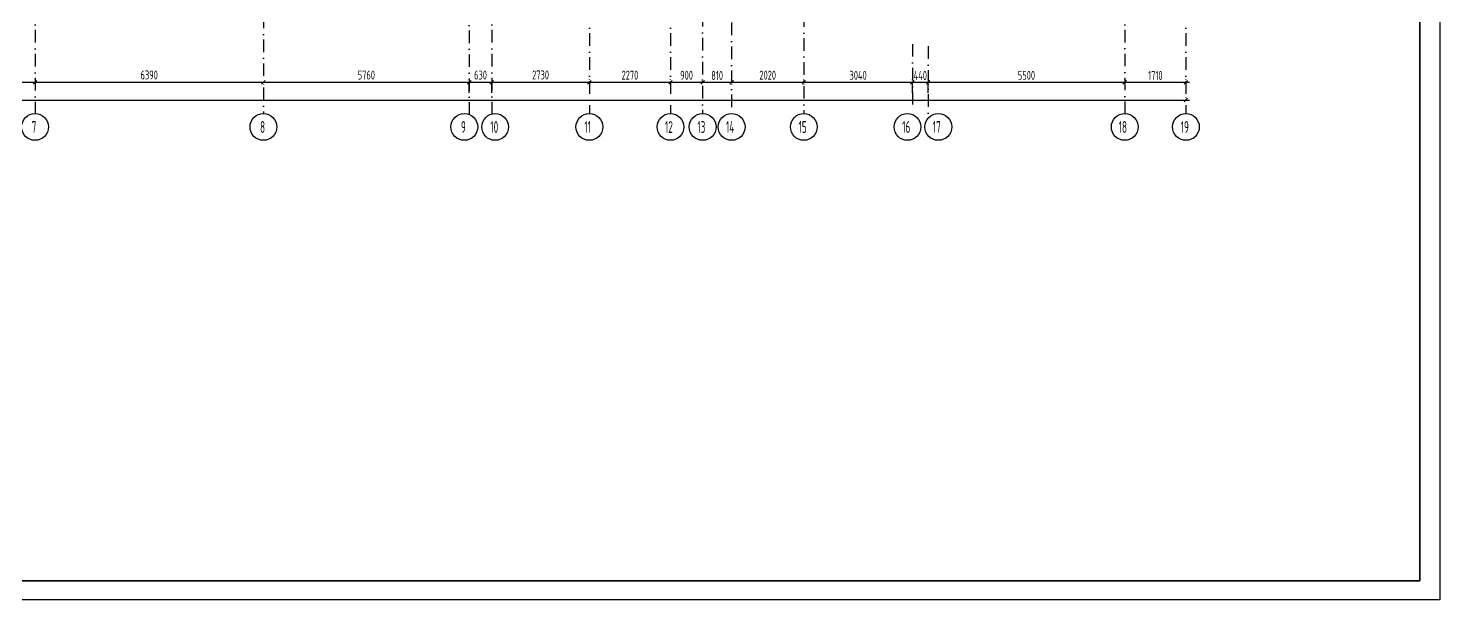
# Model space of a CAD drawing. Extents: x -1560602 to 321118, y -2308202 to -430103.
# Drawn here: x -1515934 to -1476440, y -2226596 to -2210618 of the extents above; entities that cross this region are included whole.
import ezdxf

# ---------------------------------------------------------------- set-up
doc = ezdxf.new("R2010")
doc.units = 0
doc.header["$MEASUREMENT"] = 0
doc.header["$PDSIZE"] = -5
doc.linetypes.add('Dot & Dashed', pattern=[670.277762, 352.777767, -176.388884, 0, -141.111112])
doc.linetypes.add('Штрихпунктирная', pattern=[0.670278, 0.352778, -0.176389, 0, -0.141111])
doc.layers.get('0').update_dxf_attribs({"color": 255, "linetype": 'CONTINUOUS'})
doc.layers.get('Defpoints').update_dxf_attribs({"linetype": 'CONTINUOUS'})
doc.layers.add('Оси', color=253, linetype='Dot & Dashed')
doc.layers.add('РАЗМЕРЫ', color=255, linetype='CONTINUOUS')
doc.styles.add('GOST 2.304', font='CS_Gost2304.shx', dxfattribs={"width": 0.7})
doc.styles.get("Standard").update_dxf_attribs({"font": 'spds.shx', "width": 0.7, "height": 250})
doc.styles.add('СГЕНЕРИР_СТИЛЬ_1', font='')
doc.styles.get('СГЕНЕРИР_СТИЛЬ_1').set_extended_font_data('GOST_type_A')
doc.dimstyles.new('SPDS', dxfattribs={"dimscale": 100, "dimtxt": 2.5, "dimasz": 1, "dimexe": 0.75, "dimexo": 0.625, "dimtad": 1, "dimdec": 0, "dimtxsty": 'GOST 2.304', "dimblk": 'OBLIQUE', "dimcen": 2.5, "dimdle": 1, "dimadec": 0, "dimazin": 2, "dimtfac": 0.75, "dimtdec": 0, "dimtmove": 0, "dimatfit": 0, "dimfxl": 1, "dimtolj": 1, "dimarcsym": 1})

# ---------------------------------------------------------------- blocks, each defined once
blk = doc.blocks.new('ARROWHEAD_6')
at = {"color": 0, "linetype": 'Continuous', "lineweight": 0}
for p, q in [((0, 0), (-1, 0)), ((-0.5, -0.5), (0.5, 0.5))]:
    blk.add_line(p, q, dxfattribs=at)
blk = doc.blocks.new('_Oblique')
at = {"color": 0, "linetype": 'ByBlock', "lineweight": -2}
blk.add_line((-0.5, -0.5), (0.5, 0.5), dxfattribs=at)
blk = doc.blocks.new('*D285')
at = {"layer": 'Defpoints', "color": 0, "transparency": 16777216}
for p in [(-1522134, -2212127), (-1515744, -2212127), (-1515744, -2212127)]:
    blk.add_point(p, dxfattribs=at)
at = {"layer": 'РАЗМЕРЫ', "color": 0, "lineweight": -2, "transparency": 16777216}
for p, q in [((-1522234, -2212127), (-1515644, -2212127)), ((-1522134, -2212189), (-1522134, -2212202)), ((-1515744, -2212064), (-1515744, -2212052))]:
    blk.add_line(p, q, dxfattribs=at)
at = {"layer": 'РАЗМЕРЫ', "color": 0, "lineweight": -2, "transparency": 16777216, "xscale": 100, "yscale": 100, "zscale": 100, "rotation": 180}
blk.add_blockref('_Oblique', (-1522134, -2212127), dxfattribs=at)
at = {"layer": 'РАЗМЕРЫ', "color": 0, "lineweight": -2, "transparency": 16777216, "xscale": 100, "yscale": 100, "zscale": 100}
blk.add_blockref('_Oblique', (-1515744, -2212127), dxfattribs=at)
at = {"layer": 'РАЗМЕРЫ', "color": 0, "transparency": 16777216, "insert": (-1518939, -2211925), "char_height": 250, "attachment_point": 5}
blk.add_mtext('\\A1;6390', dxfattribs=at)
blk = doc.blocks.new('*D286')
at = {"layer": 'Defpoints', "color": 0, "transparency": 16777216}
for p in [(-1515744, -2212127), (-1509354, -2212127), (-1509354, -2212127)]:
    blk.add_point(p, dxfattribs=at)
at = {"layer": 'РАЗМЕРЫ', "color": 0, "lineweight": -2, "transparency": 16777216}
for p, q in [((-1515844, -2212127), (-1509254, -2212127)), ((-1515744, -2212064), (-1515744, -2212052)), ((-1509354, -2212189), (-1509354, -2212202))]:
    blk.add_line(p, q, dxfattribs=at)
at = {"layer": 'РАЗМЕРЫ', "color": 0, "lineweight": -2, "transparency": 16777216, "xscale": 100, "yscale": 100, "zscale": 100, "rotation": 180}
blk.add_blockref('_Oblique', (-1515744, -2212127), dxfattribs=at)
at = {"layer": 'РАЗМЕРЫ', "color": 0, "lineweight": -2, "transparency": 16777216, "xscale": 100, "yscale": 100, "zscale": 100}
blk.add_blockref('_Oblique', (-1509354, -2212127), dxfattribs=at)
at = {"layer": 'РАЗМЕРЫ', "color": 0, "transparency": 16777216, "insert": (-1512549, -2211925), "char_height": 250, "attachment_point": 5}
blk.add_mtext('\\A1;6390', dxfattribs=at)
blk = doc.blocks.new('*D287')
at = {"layer": 'Defpoints', "color": 0, "transparency": 16777216}
for p in [(-1509354, -2212127), (-1503594, -2212127), (-1503594, -2212127)]:
    blk.add_point(p, dxfattribs=at)
at = {"layer": 'РАЗМЕРЫ', "color": 0, "lineweight": -2, "transparency": 16777216}
for p, q in [((-1509454, -2212127), (-1503494, -2212127)), ((-1509354, -2212189), (-1509354, -2212202)), ((-1503594, -2212189), (-1503594, -2212202))]:
    blk.add_line(p, q, dxfattribs=at)
at = {"layer": 'РАЗМЕРЫ', "color": 0, "lineweight": -2, "transparency": 16777216, "xscale": 100, "yscale": 100, "zscale": 100, "rotation": 180}
blk.add_blockref('_Oblique', (-1509354, -2212127), dxfattribs=at)
at = {"layer": 'РАЗМЕРЫ', "color": 0, "lineweight": -2, "transparency": 16777216, "xscale": 100, "yscale": 100, "zscale": 100}
blk.add_blockref('_Oblique', (-1503594, -2212127), dxfattribs=at)
at = {"layer": 'РАЗМЕРЫ', "color": 0, "transparency": 16777216, "insert": (-1506474, -2211927), "char_height": 250, "attachment_point": 5}
blk.add_mtext('\\A1;5760', dxfattribs=at)
blk = doc.blocks.new('*D288')
at = {"layer": 'Defpoints', "color": 0, "transparency": 16777216}
for p in [(-1503594, -2212127), (-1502964, -2212123), (-1502964, -2212127)]:
    blk.add_point(p, dxfattribs=at)
at = {"layer": 'РАЗМЕРЫ', "color": 0, "lineweight": -2, "transparency": 16777216}
for p, q in [((-1503694, -2212127), (-1502864, -2212127)), ((-1503594, -2212064), (-1503594, -2212052)), ((-1502964, -2212185), (-1502964, -2212202))]:
    blk.add_line(p, q, dxfattribs=at)
at = {"layer": 'РАЗМЕРЫ', "color": 0, "lineweight": -2, "transparency": 16777216, "xscale": 100, "yscale": 100, "zscale": 100, "rotation": 180}
blk.add_blockref('_Oblique', (-1503594, -2212127), dxfattribs=at)
at = {"layer": 'РАЗМЕРЫ', "color": 0, "lineweight": -2, "transparency": 16777216, "xscale": 100, "yscale": 100, "zscale": 100}
blk.add_blockref('_Oblique', (-1502964, -2212127), dxfattribs=at)
at = {"layer": 'РАЗМЕРЫ', "color": 0, "transparency": 16777216, "insert": (-1503279, -2211927), "char_height": 250, "attachment_point": 5}
blk.add_mtext('\\A1;630', dxfattribs=at)
blk = doc.blocks.new('*D289')
at = {"layer": 'Defpoints', "color": 0, "transparency": 16777216}
for p in [(-1502964, -2212123), (-1500234, -2212127), (-1500234, -2212127)]:
    blk.add_point(p, dxfattribs=at)
at = {"layer": 'РАЗМЕРЫ', "color": 0, "lineweight": -2, "transparency": 16777216}
for p, q in [((-1503064, -2212127), (-1500134, -2212127)), ((-1502964, -2212185), (-1502964, -2212202)), ((-1500234, -2212064), (-1500234, -2212052))]:
    blk.add_line(p, q, dxfattribs=at)
at = {"layer": 'РАЗМЕРЫ', "color": 0, "lineweight": -2, "transparency": 16777216, "xscale": 100, "yscale": 100, "zscale": 100, "rotation": 180}
blk.add_blockref('_Oblique', (-1502964, -2212127), dxfattribs=at)
at = {"layer": 'РАЗМЕРЫ', "color": 0, "lineweight": -2, "transparency": 16777216, "xscale": 100, "yscale": 100, "zscale": 100}
blk.add_blockref('_Oblique', (-1500234, -2212127), dxfattribs=at)
at = {"layer": 'РАЗМЕРЫ', "color": 0, "transparency": 16777216, "insert": (-1501599, -2211924), "char_height": 250, "attachment_point": 5}
blk.add_mtext('\\A1;2730', dxfattribs=at)
blk = doc.blocks.new('*D290')
at = {"layer": 'Defpoints', "color": 0, "transparency": 16777216}
for p in [(-1500234, -2212127), (-1497964, -2212127), (-1497964, -2212127)]:
    blk.add_point(p, dxfattribs=at)
at = {"layer": 'РАЗМЕРЫ', "color": 0, "lineweight": -2, "transparency": 16777216}
for p, q in [((-1500334, -2212127), (-1497864, -2212127)), ((-1500234, -2212064), (-1500234, -2212052)), ((-1497964, -2212064), (-1497964, -2212052))]:
    blk.add_line(p, q, dxfattribs=at)
at = {"layer": 'РАЗМЕРЫ', "color": 0, "lineweight": -2, "transparency": 16777216, "xscale": 100, "yscale": 100, "zscale": 100, "rotation": 180}
blk.add_blockref('_Oblique', (-1500234, -2212127), dxfattribs=at)
at = {"layer": 'РАЗМЕРЫ', "color": 0, "lineweight": -2, "transparency": 16777216, "xscale": 100, "yscale": 100, "zscale": 100}
blk.add_blockref('_Oblique', (-1497964, -2212127), dxfattribs=at)
at = {"layer": 'РАЗМЕРЫ', "color": 0, "transparency": 16777216, "insert": (-1499099, -2211930), "char_height": 250, "attachment_point": 5}
blk.add_mtext('\\A1;2270', dxfattribs=at)
blk = doc.blocks.new('*D291')
at = {"layer": 'Defpoints', "color": 0, "transparency": 16777216}
for p in [(-1497964, -2212127), (-1497064, -2212127), (-1497064, -2212127)]:
    blk.add_point(p, dxfattribs=at)
at = {"layer": 'РАЗМЕРЫ', "color": 0, "lineweight": -2, "transparency": 16777216}
for p, q in [((-1498064, -2212127), (-1496964, -2212127)), ((-1497964, -2212064), (-1497964, -2212052)), ((-1497064, -2212064), (-1497064, -2212052))]:
    blk.add_line(p, q, dxfattribs=at)
at = {"layer": 'РАЗМЕРЫ', "color": 0, "lineweight": -2, "transparency": 16777216, "xscale": 100, "yscale": 100, "zscale": 100, "rotation": 180}
blk.add_blockref('_Oblique', (-1497964, -2212127), dxfattribs=at)
at = {"layer": 'РАЗМЕРЫ', "color": 0, "lineweight": -2, "transparency": 16777216, "xscale": 100, "yscale": 100, "zscale": 100}
blk.add_blockref('_Oblique', (-1497064, -2212127), dxfattribs=at)
at = {"layer": 'РАЗМЕРЫ', "color": 0, "transparency": 16777216, "insert": (-1497514, -2211932), "char_height": 250, "attachment_point": 5}
blk.add_mtext('\\A1;900', dxfattribs=at)
blk = doc.blocks.new('*D292')
at = {"layer": 'Defpoints', "color": 0, "transparency": 16777216}
for p in [(-1497064, -2212127), (-1496254, -2212127), (-1496254, -2212127)]:
    blk.add_point(p, dxfattribs=at)
at = {"layer": 'РАЗМЕРЫ', "color": 0, "lineweight": -2, "transparency": 16777216}
for p, q in [((-1497164, -2212127), (-1496154, -2212127)), ((-1497064, -2212064), (-1497064, -2212052)), ((-1496254, -2212189), (-1496254, -2212202))]:
    blk.add_line(p, q, dxfattribs=at)
at = {"layer": 'РАЗМЕРЫ', "color": 0, "lineweight": -2, "transparency": 16777216, "xscale": 100, "yscale": 100, "zscale": 100, "rotation": 180}
blk.add_blockref('_Oblique', (-1497064, -2212127), dxfattribs=at)
at = {"layer": 'РАЗМЕРЫ', "color": 0, "lineweight": -2, "transparency": 16777216, "xscale": 100, "yscale": 100, "zscale": 100}
blk.add_blockref('_Oblique', (-1496254, -2212127), dxfattribs=at)
at = {"layer": 'РАЗМЕРЫ', "color": 0, "transparency": 16777216, "insert": (-1496659, -2211939), "char_height": 250, "attachment_point": 5}
blk.add_mtext('\\A1;810', dxfattribs=at)
blk = doc.blocks.new('*D293')
at = {"layer": 'Defpoints', "color": 0, "transparency": 16777216}
for p in [(-1496254, -2212127), (-1494234, -2212127), (-1494234, -2212127)]:
    blk.add_point(p, dxfattribs=at)
at = {"layer": 'РАЗМЕРЫ', "color": 0, "lineweight": -2, "transparency": 16777216}
for p, q in [((-1496354, -2212127), (-1494134, -2212127)), ((-1496254, -2212064), (-1496254, -2212052)), ((-1494234, -2212064), (-1494234, -2212052))]:
    blk.add_line(p, q, dxfattribs=at)
at = {"layer": 'РАЗМЕРЫ', "color": 0, "lineweight": -2, "transparency": 16777216, "xscale": 100, "yscale": 100, "zscale": 100, "rotation": 180}
blk.add_blockref('_Oblique', (-1496254, -2212127), dxfattribs=at)
at = {"layer": 'РАЗМЕРЫ', "color": 0, "lineweight": -2, "transparency": 16777216, "xscale": 100, "yscale": 100, "zscale": 100}
blk.add_blockref('_Oblique', (-1494234, -2212127), dxfattribs=at)
at = {"layer": 'РАЗМЕРЫ', "color": 0, "transparency": 16777216, "insert": (-1495244, -2211930), "char_height": 250, "attachment_point": 5}
blk.add_mtext('\\A1;2020', dxfattribs=at)
blk = doc.blocks.new('*D294')
at = {"layer": 'Defpoints', "color": 0, "transparency": 16777216}
for p in [(-1494234, -2212127), (-1491194, -2212127), (-1491194, -2212127)]:
    blk.add_point(p, dxfattribs=at)
at = {"layer": 'РАЗМЕРЫ', "color": 0, "lineweight": -2, "transparency": 16777216}
for p, q in [((-1494334, -2212127), (-1491094, -2212127)), ((-1494234, -2212189), (-1494234, -2212202)), ((-1491194, -2212064), (-1491194, -2212052))]:
    blk.add_line(p, q, dxfattribs=at)
at = {"layer": 'РАЗМЕРЫ', "color": 0, "lineweight": -2, "transparency": 16777216, "xscale": 100, "yscale": 100, "zscale": 100, "rotation": 180}
blk.add_blockref('_Oblique', (-1494234, -2212127), dxfattribs=at)
at = {"layer": 'РАЗМЕРЫ', "color": 0, "lineweight": -2, "transparency": 16777216, "xscale": 100, "yscale": 100, "zscale": 100}
blk.add_blockref('_Oblique', (-1491194, -2212127), dxfattribs=at)
at = {"layer": 'РАЗМЕРЫ', "color": 0, "transparency": 16777216, "insert": (-1492714, -2211934), "char_height": 250, "attachment_point": 5}
blk.add_mtext('\\A1;3040', dxfattribs=at)
blk = doc.blocks.new('*D295')
at = {"layer": 'Defpoints', "color": 0, "transparency": 16777216}
for p in [(-1491194, -2212128), (-1490754, -2212127), (-1490754, -2212127)]:
    blk.add_point(p, dxfattribs=at)
at = {"layer": 'РАЗМЕРЫ', "color": 0, "lineweight": -2, "transparency": 16777216}
for p, q in [((-1491294, -2212127), (-1490654, -2212127)), ((-1491194, -2212066), (-1491194, -2212052)), ((-1490754, -2212189), (-1490754, -2212202))]:
    blk.add_line(p, q, dxfattribs=at)
at = {"layer": 'РАЗМЕРЫ', "color": 0, "lineweight": -2, "transparency": 16777216, "xscale": 100, "yscale": 100, "zscale": 100, "rotation": 180}
blk.add_blockref('_Oblique', (-1491194, -2212127), dxfattribs=at)
at = {"layer": 'РАЗМЕРЫ', "color": 0, "lineweight": -2, "transparency": 16777216, "xscale": 100, "yscale": 100, "zscale": 100}
blk.add_blockref('_Oblique', (-1490754, -2212127), dxfattribs=at)
at = {"layer": 'РАЗМЕРЫ', "color": 0, "transparency": 16777216, "insert": (-1490974, -2211939), "char_height": 250, "attachment_point": 5}
blk.add_mtext('\\A1;440', dxfattribs=at)
blk = doc.blocks.new('*D296')
at = {"layer": 'Defpoints', "color": 0, "transparency": 16777216}
for p in [(-1490754, -2212127), (-1485254, -2212107), (-1485254, -2212127)]:
    blk.add_point(p, dxfattribs=at)
at = {"layer": 'РАЗМЕРЫ', "color": 0, "lineweight": -2, "transparency": 16777216}
for p, q in [((-1490854, -2212127), (-1485154, -2212127)), ((-1490754, -2212064), (-1490754, -2212052)), ((-1485254, -2212169), (-1485254, -2212202))]:
    blk.add_line(p, q, dxfattribs=at)
at = {"layer": 'РАЗМЕРЫ', "color": 0, "lineweight": -2, "transparency": 16777216, "xscale": 100, "yscale": 100, "zscale": 100, "rotation": 180}
blk.add_blockref('_Oblique', (-1490754, -2212127), dxfattribs=at)
at = {"layer": 'РАЗМЕРЫ', "color": 0, "lineweight": -2, "transparency": 16777216, "xscale": 100, "yscale": 100, "zscale": 100}
blk.add_blockref('_Oblique', (-1485254, -2212127), dxfattribs=at)
at = {"layer": 'РАЗМЕРЫ', "color": 0, "transparency": 16777216, "insert": (-1488004, -2211934), "char_height": 250, "attachment_point": 5}
blk.add_mtext('\\A1;5500', dxfattribs=at)
blk = doc.blocks.new('*D297')
at = {"layer": 'Defpoints', "color": 0, "transparency": 16777216}
for p in [(-1485254, -2212127), (-1483544, -2212127), (-1483544, -2212127)]:
    blk.add_point(p, dxfattribs=at)
at = {"layer": 'РАЗМЕРЫ', "color": 0, "lineweight": -2, "transparency": 16777216}
for p, q in [((-1485354, -2212127), (-1483444, -2212127)), ((-1485254, -2212064), (-1485254, -2212052)), ((-1483544, -2212064), (-1483544, -2212052))]:
    blk.add_line(p, q, dxfattribs=at)
at = {"layer": 'РАЗМЕРЫ', "color": 0, "lineweight": -2, "transparency": 16777216, "xscale": 100, "yscale": 100, "zscale": 100, "rotation": 180}
blk.add_blockref('_Oblique', (-1485254, -2212127), dxfattribs=at)
at = {"layer": 'РАЗМЕРЫ', "color": 0, "lineweight": -2, "transparency": 16777216, "xscale": 100, "yscale": 100, "zscale": 100}
blk.add_blockref('_Oblique', (-1483544, -2212127), dxfattribs=at)
at = {"layer": 'РАЗМЕРЫ', "color": 0, "transparency": 16777216, "insert": (-1484399, -2211939), "char_height": 250, "attachment_point": 5}
blk.add_mtext('\\A1;1710', dxfattribs=at)
blk = doc.blocks.new('*D298')
at = {"layer": 'Defpoints', "color": 0, "transparency": 16777216}
for p in [(-1551794, -2212626), (-1483544, -2212626), (-1483544, -2212626)]:
    blk.add_point(p, dxfattribs=at)
at = {"layer": 'РАЗМЕРЫ', "color": 0, "lineweight": -2, "transparency": 16777216}
for p, q in [((-1551894, -2212626), (-1483444, -2212626)), ((-1551794, -2212564), (-1551794, -2212551)), ((-1483544, -2212564), (-1483544, -2212551))]:
    blk.add_line(p, q, dxfattribs=at)
at = {"layer": 'РАЗМЕРЫ', "color": 0, "lineweight": -2, "transparency": 16777216, "xscale": 100, "yscale": 100, "zscale": 100, "rotation": 180}
blk.add_blockref('_Oblique', (-1551794, -2212626), dxfattribs=at)
at = {"layer": 'РАЗМЕРЫ', "color": 0, "lineweight": -2, "transparency": 16777216, "xscale": 100, "yscale": 100, "zscale": 100}
blk.add_blockref('_Oblique', (-1483544, -2212626), dxfattribs=at)
at = {"layer": 'РАЗМЕРЫ', "color": 0, "transparency": 16777216, "insert": (-1517669, -2212424), "char_height": 250, "attachment_point": 5}
blk.add_mtext('\\A1;68250', dxfattribs=at)

msp = doc.modelspace()

# ---------------------------------------------------------------- linework, layer by layer
at = {"color": 0, "lineweight": 35, "ltscale": 100}
for p, q in [((-1477001.6, -2153437.3), (-1477001.6, -2226064.3)), ((-1477001.6, -2226064.3), (-1558501.6, -2226064.3))]:
    msp.add_line(p, q, dxfattribs=at)
at = {"layer": 'Defpoints', "color": 0, "linetype": 'Continuous', "ltscale": 100}
for p, q in [((-1476440.2, -2152937.3), (-1476440.2, -2226595.6)), ((-1476440.2, -2226595.6), (-1560601.6, -2226595.6))]:
    msp.add_line(p, q, dxfattribs=at)
at = {"layer": 'Оси', "color": 0, "linetype": 'Штрихпунктирная', "lineweight": -3, "ltscale": 1000}
for p, q in [((-1497063.7, -2155916.2), (-1497063.7, -2213001.2)), ((-1494233.7, -2163966.2), (-1494233.7, -2213001.2)), ((-1485253.7, -2169766.2), (-1485253.7, -2213001.2)), ((-1497963.7, -2185956.2), (-1497963.7, -2213001.2)), ((-1483543.7, -2185956.2), (-1483543.7, -2213001.2)), ((-1509353.7, -2186796.2), (-1509353.7, -2213001.2)), ((-1496253.7, -2187666.2), (-1496253.7, -2213001.2)), ((-1503593.7, -2189896.2), (-1503593.7, -2213028)), ((-1500233.7, -2202041.3), (-1500233.7, -2213001.2)), ((-1515743.7, -2202618.6), (-1515743.7, -2213001.2)), ((-1502963.7, -2202618.6), (-1502963.7, -2213013.1)), ((-1491193.7, -2211058.8), (-1491193.7, -2213028)), ((-1490753.7, -2211119.9), (-1490753.7, -2213131.2))]:
    msp.add_line(p, q, dxfattribs=at)
at = {"layer": 'Оси', "color": 0, "linetype": 'Continuous'}
for p, q in [((-1522133.6, -2212126.7), (-1515743.9, -2212126.7)), ((-1515743.6, -2212126.7), (-1509353.9, -2212126.7)), ((-1509353.6, -2212126.7), (-1503593.9, -2212126.7)), ((-1503593.7, -2212426.1), (-1503593.7, -2212126.5)), ((-1503593.7, -2212426.1), (-1503593.7, -2212126.5)), ((-1503593.6, -2212126.7), (-1502963.9, -2212126.7)), ((-1502963.7, -2212426.1), (-1502963.7, -2212126.5)), ((-1502963.7, -2212426.1), (-1502963.7, -2212126.5)), ((-1502963.6, -2212126.7), (-1500233.9, -2212126.7)), ((-1500233.6, -2212126.7), (-1497963.9, -2212126.7)), ((-1497963.6, -2212126.7), (-1497063.9, -2212126.7)), ((-1497063.6, -2212126.7), (-1496253.9, -2212126.7)), ((-1496253.6, -2212126.7), (-1494233.9, -2212126.7)), ((-1494233.6, -2212126.7), (-1491193.9, -2212126.7)), ((-1491193.7, -2212426.1), (-1491193.7, -2212126.5)), ((-1491193.7, -2212426.1), (-1491193.7, -2212126.5)), ((-1491193.6, -2212126.7), (-1490753.9, -2212126.7)), ((-1490753.7, -2212426.1), (-1490753.7, -2212126.5)), ((-1490753.7, -2212426.1), (-1490753.7, -2212126.5)), ((-1490753.6, -2212126.7), (-1485253.9, -2212126.7)), ((-1485253.6, -2212126.7), (-1483543.9, -2212126.7)), ((-1551793.6, -2212626.2), (-1483543.9, -2212626.2))]:
    msp.add_line(p, q, dxfattribs=at)
at = {"layer": 'Оси', "color": 0, "linetype": 'Continuous', "ltscale": 100}
for centre in [(-1515743.7, -2213376.2), (-1509353.7, -2213376.2), (-1503732.8, -2213376.2), (-1502869.9, -2213376.2), (-1500233.7, -2213376.2), (-1497963.7, -2213376.2), (-1497063.7, -2213376.2), (-1496253.7, -2213376.2), (-1494233.7, -2213376.2), (-1491332.8, -2213376.2), (-1490469.9, -2213376.2), (-1485253.7, -2213376.2), (-1483543.7, -2213376.2)]:
    msp.add_circle(centre, 375, dxfattribs=at)

# ---------------------------------------------------------------- block references
at = {"layer": 'Оси', "color": 0, "xscale": 0.1425, "yscale": 0.1425, "zscale": 0.1425}
for p in [(-1515743.7, -2212126.7), (-1509353.7, -2212126.7), (-1503593.7, -2212126.7), (-1502963.7, -2212126.7), (-1500233.7, -2212126.7), (-1497963.7, -2212126.7), (-1497063.7, -2212126.7), (-1496253.7, -2212126.7), (-1494233.7, -2212126.7), (-1491193.7, -2212126.7), (-1490753.7, -2212126.7), (-1485253.7, -2212126.7), (-1483543.7, -2212126.7), (-1483543.7, -2212626.2)]:
    msp.add_blockref('ARROWHEAD_6', p, dxfattribs=at)
at = {"layer": 'Оси', "color": 0, "xscale": 0.1425, "yscale": 0.1425, "zscale": 0.1425, "rotation": 180}
for p in [(-1515743.7, -2212126.7), (-1509353.7, -2212126.7), (-1503593.7, -2212126.7), (-1502963.7, -2212126.7), (-1500233.7, -2212126.7), (-1497963.7, -2212126.7), (-1497063.7, -2212126.7), (-1496253.7, -2212126.7), (-1494233.7, -2212126.7), (-1491193.7, -2212126.7), (-1490753.7, -2212126.7), (-1485253.7, -2212126.7)]:
    msp.add_blockref('ARROWHEAD_6', p, dxfattribs=at)

# ---------------------------------------------------------------- texts
at = {"layer": 'Оси', "color": 0, "linetype": 'Continuous', "width": 0.7}
for s, p in [('7', (-1515837.4, -2213543.6)), ('8', (-1509447.4, -2213543.6)), ('9', (-1503826.4, -2213543.6)), ('10', (-1503004.8, -2213543.6)), ('11', (-1500375, -2213543.6)), ('12', (-1498118.9, -2213543.6)), ('13', (-1497211.4, -2213543.6)), ('14', (-1496411.6, -2213543.6)), ('15', (-1494381, -2213543.6)), ('16', (-1491481.1, -2213543.6)), ('17', (-1490625.7, -2213543.6)), ('18', (-1485424.6, -2213543.6)), ('19', (-1483689.5, -2213543.6))]:
    msp.add_text(s, height=330, dxfattribs=at).set_placement(p)
at = {"layer": 'Оси', "color": 0, "ltscale": 100, "char_height": 0.23, "attachment_point": 5, "style": 'СГЕНЕРИР_СТИЛЬ_1'}
for s, insert in [('\\A1;6390000', (-1512548.7, -2212126.5)), ('\\A1;5760000', (-1506473.7, -2212126.5)), ('\\A1;630000', (-1503278.7, -2212126.5)), ('\\A1;2730000', (-1501598.7, -2212126.5)), ('\\A1;2270000', (-1499098.7, -2212126.5)), ('\\A1;900000', (-1497513.7, -2212126.5)), ('\\A1;810000', (-1496658.7, -2212126.5)), ('\\A1;2020000', (-1495243.7, -2212126.5)), ('\\A1;3040000', (-1492713.7, -2212126.5)), ('\\A1;440000', (-1490973.7, -2212126.5)), ('\\A1;5500000', (-1488003.7, -2212126.5)), ('\\A1;1710000', (-1484398.7, -2212126.5))]:
    msp.add_mtext(s, dxfattribs=dict(at, insert=insert))

# ---------------------------------------------------------------- dimensions: what is measured, and where the dimension line sits
at = {"layer": 'РАЗМЕРЫ', "color": 0}
for base, p1, p2, picture, middle in [((-1515743.7, -2212126.7), (-1522133.7, -2212126.5), (-1515743.7, -2212126.7), '*D285', (-1518938.7, -2211924.7)), ((-1509353.7, -2212126.7), (-1515743.9, -2212126.7), (-1509353.7, -2212126.5), '*D286', (-1512548.8, -2211924.7)), ((-1503593.7, -2212126.7), (-1509353.7, -2212126.7), (-1503593.7, -2212126.7), '*D287', (-1506473.7, -2211926.8)), ((-1502963.7, -2212126.7), (-1503593.7, -2212126.7), (-1502963.7, -2212122.6), '*D288', (-1503278.7, -2211926.8)), ((-1500233.7, -2212126.7), (-1502963.7, -2212122.6), (-1500233.7, -2212126.7), '*D289', (-1501598.7, -2211924.3)), ((-1497963.7, -2212126.7), (-1500233.7, -2212126.7), (-1497963.7, -2212126.7), '*D290', (-1499098.7, -2211929.5)), ((-1497063.7, -2212126.7), (-1497963.7, -2212126.7), (-1497063.7, -2212126.7), '*D291', (-1497513.7, -2211932)), ((-1496253.7, -2212126.7), (-1497063.7, -2212126.7), (-1496253.7, -2212126.7), '*D292', (-1496658.7, -2211939.2)), ((-1494233.7, -2212126.7), (-1496253.7, -2212126.7), (-1494233.7, -2212126.7), '*D293', (-1495243.7, -2211929.5)), ((-1491193.7, -2212126.7), (-1494233.7, -2212126.5), (-1491193.7, -2212126.7), '*D294', (-1492713.7, -2211934)), ((-1485253.7, -2212126.7), (-1490753.7, -2212126.7), (-1485253.7, -2212106.8), '*D296', (-1488003.7, -2211934)), ((-1483543.7, -2212126.7), (-1485253.7, -2212126.7), (-1483543.7, -2212126.7), '*D297', (-1484398.7, -2211939.2)), ((-1483543.9, -2212626.2), (-1551793.7, -2212626.2), (-1483543.9, -2212626.2), '*D298', (-1517668.8, -2212423.8))]:
    dim = msp.add_linear_dim(base=base, p1=p1, p2=p2, dimstyle='SPDS', override={"dimscale": 100, "dimlfac": 1, "dimtxsty": 'Standard', "dimtolj": 1}, dxfattribs=at)
    dim.commit()
    dim.dimension.update_dxf_attribs({"geometry": picture, "text_midpoint": middle})
dim = msp.add_linear_dim(base=(-1490753.7, -2212126.7), p1=(-1491193.7, -2212128.1), p2=(-1490753.7, -2212126.7), dimstyle='SPDS', override={"dimscale": 100, "dimlfac": 1, "dimtxsty": 'Standard', "dimtolj": 1}, dxfattribs=at)
dim.commit()
dim.dimension.update_dxf_attribs({"geometry": '*D295', "text_midpoint": (-1490973.7, -2212126.7), "dimtype": 160})

doc.saveas('drawing.dxf')
